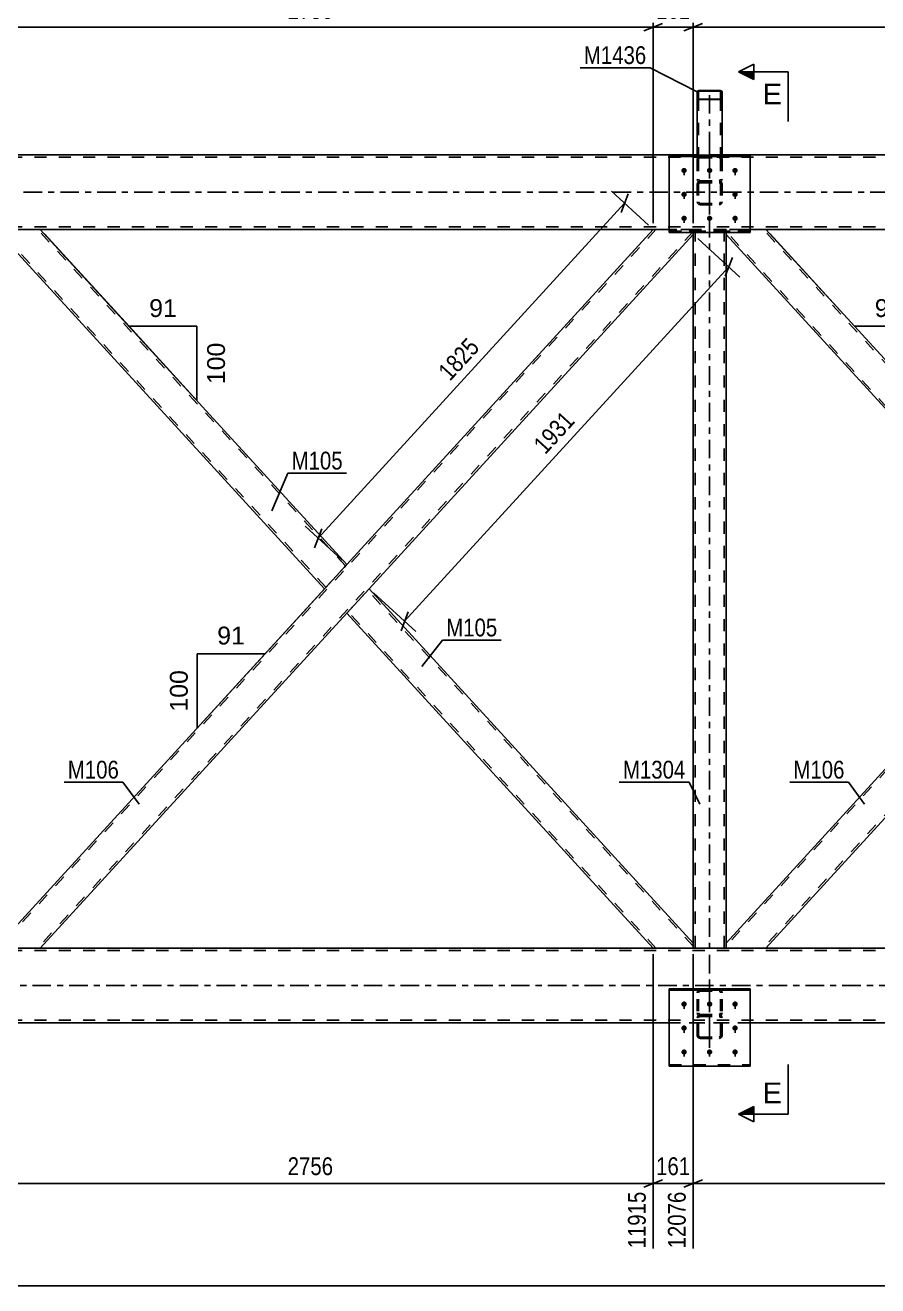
# Model space of a CAD drawing. Header units: millimetres. Extents: x -81 to 760, y -449 to 145.
# Drawn here: x 335.6 to 472.7, y -175.9 to 26.8 of the extents above; entities that cross this region are included whole.
import ezdxf

# ---------------------------------------------------------------- set-up
doc = ezdxf.new("R2010")
doc.units = ezdxf.units.MM
doc.linetypes.add('DXK_LINE_DOT2', pattern=[3.9198, 1.9599, -1.9599])
doc.linetypes.add('DXK_LINE_DOT3', pattern=[5.9187, 2.979, -0.9799, 0.9799, -0.9799])
doc.styles.add('Arial', font='ARIAL.TTF', dxfattribs={"height": 0.2})
doc.styles.add('Arial Narrow', font='ARIALN.TTF', dxfattribs={"height": 0.2})

# ---------------------------------------------------------------- blocks, each defined once
blk = doc.blocks.new('Part-122571161-3722 - 3322')
at = {"color": 7, "linetype": 'DXK_LINE_DOT2'}
for p, q in [((454.73, -6), (448.31, -6)), ((448.31, -6.48), (448.31, -6)), ((503.78, -60.12), (454.3, -6)), ((500.64, -63.56), (448.31, -6.33)), ((503.73, -60.18), (503.57, -60.36)), ((503.87, -60.03), (503.78, -60.12)), ((500.64, -63.56), (500.66, -63.54))]:
    blk.add_line(p, q, dxfattribs=at)
at = {"color": 2, "linetype": 'Continuous'}
for p, q in [((504, -59.89), (454.73, -6)), ((448.31, -6.8), (448.31, -6.48)), ((500.42, -63.8), (448.31, -6.8)), ((503.57, -60.36), (500.42, -63.8)), ((503.87, -60.03), (503.57, -60.36)), ((504, -59.89), (503.87, -60.03))]:
    blk.add_line(p, q, dxfattribs=at)
blk = doc.blocks.new('Part-122571161-3343 - 3322')
at = {"color": 2, "linetype": 'Continuous'}
for p, q in [((443.7, 16.23), (443.67, 16.16)), ((443.81, 16.28), (443.7, 16.23)), ((443.96, 16.32), (443.81, 16.28)), ((443.93, 16.19), (443.98, 16.22)), ((444.15, 16.33), (443.96, 16.32)), ((443.98, 16.22), (444.05, 16.24)), ((444.05, 16.24), (444.15, 16.25)), ((444.15, 16.33), (447.19, 16.33)), ((444.15, 16.25), (447.19, 16.25)), ((447.37, 16.32), (447.19, 16.33)), ((447.19, 16.25), (447.28, 16.24)), ((447.28, 16.24), (447.36, 16.22)), ((447.36, 16.22), (447.41, 16.19)), ((447.53, 16.28), (447.37, 16.32)), ((447.63, 16.23), (447.53, 16.28)), ((447.67, 16.16), (447.63, 16.23)), ((443.67, 16.16), (443.67, 5.95)), ((443.67, 15.05), (443.7, 14.99)), ((443.7, 14.99), (443.81, 14.93)), ((443.81, 14.93), (443.96, 14.89)), ((443.91, 16.16), (443.93, 16.19)), ((443.91, 16.16), (443.91, 15.05)), ((443.93, 15.02), (443.91, 15.05)), ((443.98, 14.99), (443.93, 15.02)), ((443.96, 14.89), (444.15, 14.88)), ((444.05, 14.97), (443.98, 14.99)), ((444.15, 14.97), (444.05, 14.97)), ((444.15, 14.97), (447.19, 14.97)), ((444.15, 14.88), (447.19, 14.88)), ((447.28, 14.97), (447.19, 14.97)), ((447.19, 14.88), (447.37, 14.89)), ((447.36, 14.99), (447.28, 14.97)), ((447.41, 15.02), (447.36, 14.99)), ((447.37, 14.89), (447.53, 14.93)), ((447.41, 16.19), (447.43, 16.16)), ((447.43, 15.05), (447.41, 15.02)), ((447.43, 16.16), (447.43, 15.05)), ((447.53, 14.93), (447.63, 14.99)), ((447.63, 14.99), (447.67, 15.05)), ((447.67, 16.16), (447.67, 5.95))]:
    blk.add_line(p, q, dxfattribs=at)
at = {"color": 7, "linetype": 'DXK_LINE_DOT2'}
for p, q in [((443.91, 15.05), (443.91, 5.69)), ((447.43, 15.05), (447.43, 5.69)), ((447.67, 6), (443.67, 6)), ((443.67, 5.95), (443.67, 5.69)), ((443.67, 5.83), (443.91, 5.83)), ((443.7, 5.62), (443.67, 5.69)), ((443.81, 5.57), (443.7, 5.62)), ((443.96, 5.53), (443.81, 5.57)), ((443.91, 5.69), (443.93, 5.66)), ((443.93, 5.66), (443.98, 5.63)), ((444.15, 5.51), (443.96, 5.53)), ((443.98, 5.63), (444.05, 5.61)), ((444.05, 5.61), (444.15, 5.6)), ((444.15, 5.6), (447.19, 5.6)), ((444.15, 5.51), (447.19, 5.51)), ((447.19, 5.6), (447.28, 5.61)), ((447.37, 5.53), (447.19, 5.51)), ((447.28, 5.61), (447.36, 5.63)), ((447.36, 5.63), (447.41, 5.66)), ((447.53, 5.57), (447.37, 5.53)), ((447.41, 5.66), (447.43, 5.69)), ((447.43, 5.83), (447.67, 5.83)), ((447.63, 5.62), (447.53, 5.57)), ((447.67, 5.69), (447.63, 5.62)), ((447.67, 5.95), (447.67, 5.69))]:
    blk.add_line(p, q, dxfattribs=at)
at = {"color": 7, "linetype": 'DXK_LINE_DOT3'}
blk.add_line((445.67, 15.61), (445.67, 5.51), dxfattribs=at)
blk = doc.blocks.new('Bolt-122571161-3492 - 3322')
at = {"color": 1, "linetype": 'DXK_LINE_DOT2'}
for p, q in [((441.57, 3.87), (441.57, 2.74)), ((445.67, 3.87), (445.67, 2.74)), ((449.77, 3.87), (449.77, 2.74)), ((441.57, 0.02), (441.57, -1.11)), ((449.77, 0.02), (449.77, -1.11)), ((441.57, -3.83), (441.57, -4.97)), ((445.67, -3.83), (445.67, -4.97)), ((449.77, -3.83), (449.77, -4.97))]:
    blk.add_line(p, q, dxfattribs=at)
blk = doc.blocks.new('Bolt-122571161-3485 - 3322')
at = {"linetype": 'Continuous'}
for points in [[(441.57, -130.2), (441.66, -130.2), (441.75, -130.23), (441.83, -130.27), (441.89, -130.33), (441.95, -130.4), (441.99, -130.48), (442, -130.57), (442, -130.65), (441.99, -130.74), (441.95, -130.82), (441.89, -130.89), (441.83, -130.94), (441.75, -130.99), (441.66, -131.01), (441.57, -131.02), (441.48, -131.01), (441.39, -130.99), (441.31, -130.94), (441.24, -130.89), (441.19, -130.82), (441.15, -130.74), (441.13, -130.65), (441.13, -130.57), (441.15, -130.48), (441.19, -130.4), (441.24, -130.33), (441.31, -130.27), (441.39, -130.23), (441.48, -130.2)], [(445.67, -130.2), (445.76, -130.2), (445.85, -130.23), (445.93, -130.27), (445.99, -130.33), (446.05, -130.4), (446.09, -130.48), (446.1, -130.57), (446.1, -130.65), (446.09, -130.74), (446.05, -130.82), (445.99, -130.89), (445.93, -130.94), (445.85, -130.99), (445.76, -131.01), (445.67, -131.02), (445.58, -131.01), (445.49, -130.99), (445.41, -130.94), (445.34, -130.89), (445.29, -130.82), (445.25, -130.74), (445.23, -130.65), (445.23, -130.57), (445.25, -130.48), (445.29, -130.4), (445.34, -130.33), (445.41, -130.27), (445.49, -130.23), (445.58, -130.2)], [(449.77, -130.2), (449.86, -130.2), (449.95, -130.23), (450.03, -130.27), (450.09, -130.33), (450.15, -130.4), (450.19, -130.48), (450.2, -130.57), (450.2, -130.65), (450.19, -130.74), (450.15, -130.82), (450.09, -130.89), (450.03, -130.94), (449.95, -130.99), (449.86, -131.01), (449.77, -131.02), (449.68, -131.01), (449.59, -130.99), (449.51, -130.94), (449.44, -130.89), (449.39, -130.82), (449.35, -130.74), (449.33, -130.65), (449.33, -130.57), (449.35, -130.48), (449.39, -130.4), (449.44, -130.33), (449.51, -130.27), (449.59, -130.23), (449.68, -130.2)], [(441.57, -134.05), (441.66, -134.06), (441.75, -134.08), (441.83, -134.13), (441.89, -134.19), (441.95, -134.26), (441.99, -134.33), (442, -134.42), (442, -134.51), (441.99, -134.59), (441.95, -134.67), (441.89, -134.74), (441.83, -134.8), (441.75, -134.84), (441.66, -134.87), (441.57, -134.88), (441.48, -134.87), (441.39, -134.84), (441.31, -134.8), (441.24, -134.74), (441.19, -134.67), (441.15, -134.59), (441.13, -134.51), (441.13, -134.42), (441.15, -134.33), (441.19, -134.26), (441.24, -134.19), (441.31, -134.13), (441.39, -134.08), (441.48, -134.06)], [(449.77, -134.05), (449.86, -134.06), (449.95, -134.08), (450.03, -134.13), (450.09, -134.19), (450.15, -134.26), (450.19, -134.33), (450.2, -134.42), (450.2, -134.51), (450.19, -134.59), (450.15, -134.67), (450.09, -134.74), (450.03, -134.8), (449.95, -134.84), (449.86, -134.87), (449.77, -134.88), (449.68, -134.87), (449.59, -134.84), (449.51, -134.8), (449.44, -134.74), (449.39, -134.67), (449.35, -134.59), (449.33, -134.51), (449.33, -134.42), (449.35, -134.33), (449.39, -134.26), (449.44, -134.19), (449.51, -134.13), (449.59, -134.08), (449.68, -134.06)], [(441.57, -137.9), (441.66, -137.91), (441.75, -137.94), (441.83, -137.98), (441.89, -138.04), (441.95, -138.11), (441.99, -138.19), (442, -138.27), (442, -138.36), (441.99, -138.44), (441.95, -138.52), (441.89, -138.59), (441.83, -138.65), (441.75, -138.69), (441.66, -138.72), (441.57, -138.73), (441.48, -138.72), (441.39, -138.69), (441.31, -138.65), (441.24, -138.59), (441.19, -138.52), (441.15, -138.44), (441.13, -138.36), (441.13, -138.27), (441.15, -138.19), (441.19, -138.11), (441.24, -138.04), (441.31, -137.98), (441.39, -137.94), (441.48, -137.91)], [(445.67, -137.9), (445.76, -137.91), (445.85, -137.94), (445.93, -137.98), (445.99, -138.04), (446.05, -138.11), (446.09, -138.19), (446.1, -138.27), (446.1, -138.36), (446.09, -138.44), (446.05, -138.52), (445.99, -138.59), (445.93, -138.65), (445.85, -138.69), (445.76, -138.72), (445.67, -138.73), (445.58, -138.72), (445.49, -138.69), (445.41, -138.65), (445.34, -138.59), (445.29, -138.52), (445.25, -138.44), (445.23, -138.36), (445.23, -138.27), (445.25, -138.19), (445.29, -138.11), (445.34, -138.04), (445.41, -137.98), (445.49, -137.94), (445.58, -137.91)], [(449.77, -137.9), (449.86, -137.91), (449.95, -137.94), (450.03, -137.98), (450.09, -138.04), (450.15, -138.11), (450.19, -138.19), (450.2, -138.27), (450.2, -138.36), (450.19, -138.44), (450.15, -138.52), (450.09, -138.59), (450.03, -138.65), (449.95, -138.69), (449.86, -138.72), (449.77, -138.73), (449.68, -138.72), (449.59, -138.69), (449.51, -138.65), (449.44, -138.59), (449.39, -138.52), (449.35, -138.44), (449.33, -138.36), (449.33, -138.27), (449.35, -138.19), (449.39, -138.11), (449.44, -138.04), (449.51, -137.98), (449.59, -137.94), (449.68, -137.91)]]:
    blk.add_hatch(color=1, dxfattribs=at).paths.add_polyline_path(points)
at = {"color": 1, "linetype": 'Continuous'}
for p, q in [((441.57, -130.21), (441.57, -131.35)), ((445.67, -130.21), (445.67, -131.35)), ((449.77, -130.21), (449.77, -131.35)), ((441.57, -134.07), (441.57, -135.2)), ((449.77, -134.07), (449.77, -135.2)), ((441.57, -137.92), (441.57, -139.05)), ((445.67, -137.92), (445.67, -139.05)), ((449.77, -137.92), (449.77, -139.05))]:
    blk.add_line(p, q, dxfattribs=at)
blk = doc.blocks.new('Bolt-122571161-3494 - 3322')
at = {"linetype": 'Continuous'}
for points in [[(441.57, 3.89), (441.66, 3.88), (441.75, 3.85), (441.83, 3.81), (441.89, 3.75), (441.95, 3.68), (441.99, 3.6), (442, 3.52), (442, 3.43), (441.99, 3.35), (441.95, 3.27), (441.89, 3.2), (441.83, 3.14), (441.75, 3.1), (441.66, 3.07), (441.57, 3.06), (441.48, 3.07), (441.39, 3.1), (441.31, 3.14), (441.24, 3.2), (441.19, 3.27), (441.15, 3.35), (441.13, 3.43), (441.13, 3.52), (441.15, 3.6), (441.19, 3.68), (441.24, 3.75), (441.31, 3.81), (441.39, 3.85), (441.48, 3.88)], [(445.67, 3.89), (445.76, 3.88), (445.85, 3.85), (445.93, 3.81), (445.99, 3.75), (446.05, 3.68), (446.09, 3.6), (446.1, 3.52), (446.1, 3.43), (446.09, 3.35), (446.05, 3.27), (445.99, 3.2), (445.93, 3.14), (445.85, 3.1), (445.76, 3.07), (445.67, 3.06), (445.58, 3.07), (445.49, 3.1), (445.41, 3.14), (445.34, 3.2), (445.29, 3.27), (445.25, 3.35), (445.23, 3.43), (445.23, 3.52), (445.25, 3.6), (445.29, 3.68), (445.34, 3.75), (445.41, 3.81), (445.49, 3.85), (445.58, 3.88)], [(449.77, 3.89), (449.86, 3.88), (449.95, 3.85), (450.03, 3.81), (450.09, 3.75), (450.15, 3.68), (450.19, 3.6), (450.2, 3.52), (450.2, 3.43), (450.19, 3.35), (450.15, 3.27), (450.09, 3.2), (450.03, 3.14), (449.95, 3.1), (449.86, 3.07), (449.77, 3.06), (449.68, 3.07), (449.59, 3.1), (449.51, 3.14), (449.44, 3.2), (449.39, 3.27), (449.35, 3.35), (449.33, 3.43), (449.33, 3.52), (449.35, 3.6), (449.39, 3.68), (449.44, 3.75), (449.51, 3.81), (449.59, 3.85), (449.68, 3.88)], [(441.57, 0.04), (441.66, 0.03), (441.75, 0), (441.83, -0.04), (441.89, -0.1), (441.95, -0.17), (441.99, -0.25), (442, -0.33), (442, -0.42), (441.99, -0.5), (441.95, -0.58), (441.89, -0.65), (441.83, -0.71), (441.75, -0.75), (441.66, -0.78), (441.57, -0.79), (441.48, -0.78), (441.39, -0.75), (441.31, -0.71), (441.24, -0.65), (441.19, -0.58), (441.15, -0.5), (441.13, -0.42), (441.13, -0.33), (441.15, -0.25), (441.19, -0.17), (441.24, -0.1), (441.31, -0.04), (441.39, 0), (441.48, 0.03)], [(449.77, 0.04), (449.86, 0.03), (449.95, 0), (450.03, -0.04), (450.09, -0.1), (450.15, -0.17), (450.19, -0.25), (450.2, -0.33), (450.2, -0.42), (450.19, -0.5), (450.15, -0.58), (450.09, -0.65), (450.03, -0.71), (449.95, -0.75), (449.86, -0.78), (449.77, -0.79), (449.68, -0.78), (449.59, -0.75), (449.51, -0.71), (449.44, -0.65), (449.39, -0.58), (449.35, -0.5), (449.33, -0.42), (449.33, -0.33), (449.35, -0.25), (449.39, -0.17), (449.44, -0.1), (449.51, -0.04), (449.59, 0), (449.68, 0.03)], [(441.57, -3.81), (441.66, -3.82), (441.75, -3.85), (441.83, -3.89), (441.89, -3.95), (441.95, -4.02), (441.99, -4.1), (442, -4.19), (442, -4.27), (441.99, -4.36), (441.95, -4.44), (441.89, -4.5), (441.83, -4.56), (441.75, -4.61), (441.66, -4.63), (441.57, -4.64), (441.48, -4.63), (441.39, -4.61), (441.31, -4.56), (441.24, -4.5), (441.19, -4.44), (441.15, -4.36), (441.13, -4.27), (441.13, -4.19), (441.15, -4.1), (441.19, -4.02), (441.24, -3.95), (441.31, -3.89), (441.39, -3.85), (441.48, -3.82)], [(445.67, -3.81), (445.76, -3.82), (445.85, -3.85), (445.93, -3.89), (445.99, -3.95), (446.05, -4.02), (446.09, -4.1), (446.1, -4.19), (446.1, -4.27), (446.09, -4.36), (446.05, -4.44), (445.99, -4.5), (445.93, -4.56), (445.85, -4.61), (445.76, -4.63), (445.67, -4.64), (445.58, -4.63), (445.49, -4.61), (445.41, -4.56), (445.34, -4.5), (445.29, -4.44), (445.25, -4.36), (445.23, -4.27), (445.23, -4.19), (445.25, -4.1), (445.29, -4.02), (445.34, -3.95), (445.41, -3.89), (445.49, -3.85), (445.58, -3.82)], [(449.77, -3.81), (449.86, -3.82), (449.95, -3.85), (450.03, -3.89), (450.09, -3.95), (450.15, -4.02), (450.19, -4.1), (450.2, -4.19), (450.2, -4.27), (450.19, -4.36), (450.15, -4.44), (450.09, -4.5), (450.03, -4.56), (449.95, -4.61), (449.86, -4.63), (449.77, -4.64), (449.68, -4.63), (449.59, -4.61), (449.51, -4.56), (449.44, -4.5), (449.39, -4.44), (449.35, -4.36), (449.33, -4.27), (449.33, -4.19), (449.35, -4.1), (449.39, -4.02), (449.44, -3.95), (449.51, -3.89), (449.59, -3.85), (449.68, -3.82)]]:
    blk.add_hatch(color=1, dxfattribs=at).paths.add_polyline_path(points)
at = {"color": 1, "linetype": 'Continuous'}
for p, q in [((441.57, 3.87), (441.57, 2.74)), ((445.67, 3.87), (445.67, 2.74)), ((449.77, 3.87), (449.77, 2.74)), ((441.57, 0.02), (441.57, -1.11)), ((449.77, 0.02), (449.77, -1.11)), ((441.57, -3.83), (441.57, -4.97)), ((445.67, -3.83), (445.67, -4.97)), ((449.77, -3.83), (449.77, -4.97))]:
    blk.add_line(p, q, dxfattribs=at)
blk = doc.blocks.new('Part-122571161-3607 - 3322')
at = {"color": 7, "linetype": 'DXK_LINE_DOT3'}
blk.add_line((445.67, -3.58), (445.67, 7.12), dxfattribs=at)
at = {"color": 7, "linetype": 'DXK_LINE_DOT2'}
for p, q in [((443.7, 5.51), (443.67, 5.32)), ((443.67, 5.32), (443.67, -1.59)), ((443.91, 5.32), (443.93, 5.41)), ((443.91, 5.32), (443.91, -1.59)), ((443.93, 5.41), (443.98, 5.5)), ((444.15, 5.83), (443.96, 5.79)), ((443.98, 5.5), (444.05, 5.55)), ((444.05, 5.55), (444.15, 5.57)), ((444.15, 5.83), (447.19, 5.83)), ((444.15, 5.57), (447.19, 5.57)), ((447.37, 5.79), (447.19, 5.83)), ((447.19, 5.57), (447.28, 5.55)), ((447.28, 5.55), (447.36, 5.5)), ((447.36, 5.5), (447.41, 5.41)), ((447.41, 5.41), (447.43, 5.32)), ((447.43, 5.32), (447.43, -1.59)), ((447.67, 5.32), (447.63, 5.51)), ((447.67, 5.32), (447.67, -1.59)), ((443.67, 2.08), (443.7, 1.89)), ((443.93, 1.98), (443.91, 2.08)), ((447.43, 2.08), (447.41, 1.98)), ((447.63, 1.89), (447.67, 2.08)), ((443.67, 1.27), (443.7, 1.44)), ((443.7, 1.44), (443.81, 1.59)), ((443.81, 1.59), (443.96, 1.69)), ((443.93, 1.36), (443.91, 1.27)), ((443.98, 1.9), (443.93, 1.98)), ((443.98, 1.43), (443.93, 1.36)), ((443.96, 1.69), (444.15, 1.72)), ((443.96, 1.61), (444.15, 1.57)), ((444.05, 1.84), (443.98, 1.9)), ((444.05, 1.48), (443.98, 1.43)), ((444.15, 1.83), (444.05, 1.84)), ((444.15, 1.5), (444.05, 1.48)), ((444.15, 1.83), (447.19, 1.83)), ((444.15, 1.72), (447.19, 1.72)), ((444.15, 1.57), (447.19, 1.57)), ((444.15, 1.5), (447.19, 1.5)), ((447.28, 1.84), (447.19, 1.83)), ((447.19, 1.72), (447.37, 1.69)), ((447.19, 1.57), (447.37, 1.61)), ((447.28, 1.48), (447.19, 1.5)), ((447.36, 1.9), (447.28, 1.84)), ((447.36, 1.43), (447.28, 1.48)), ((447.41, 1.98), (447.36, 1.9)), ((447.41, 1.36), (447.36, 1.43)), ((447.37, 1.69), (447.53, 1.59)), ((447.43, 1.27), (447.41, 1.36)), ((447.53, 1.59), (447.63, 1.44)), ((447.63, 1.44), (447.67, 1.27)), ((443.7, -1.76), (443.67, -1.59)), ((443.81, -1.9), (443.7, -1.76)), ((443.96, -2), (443.81, -1.9)), ((443.91, -1.59), (443.93, -1.67)), ((443.93, -1.67), (443.98, -1.74)), ((444.15, -2.04), (443.96, -2)), ((443.98, -1.74), (444.05, -1.79)), ((444.05, -1.79), (444.15, -1.81)), ((444.15, -1.81), (447.19, -1.81)), ((447.19, -1.81), (447.28, -1.79)), ((447.37, -2), (447.19, -2.04)), ((447.28, -1.79), (447.36, -1.74)), ((447.36, -1.74), (447.41, -1.67)), ((447.53, -1.9), (447.37, -2)), ((447.41, -1.67), (447.43, -1.59)), ((447.63, -1.76), (447.53, -1.9)), ((447.67, -1.59), (447.63, -1.76)), ((444.15, -2.04), (447.19, -2.04))]:
    blk.add_line(p, q, dxfattribs=at)
for centre, start, end in [((444.17, 5.34), 114.32, 159.2417), ((447.17, 5.34), 20.7583, 65.68), ((444.17, 2.06), 200.7583, 245.68), ((447.17, 2.06), 294.32, 339.2417)]:
    blk.add_arc(centre, 0.496, start, end, dxfattribs=at)
blk = doc.blocks.new('Bolt-122571161-3493 - 3322')
at = {"color": 1, "linetype": 'DXK_LINE_DOT2'}
for p, q in [((441.57, -130.21), (441.57, -131.35)), ((445.67, -130.21), (445.67, -131.35)), ((449.77, -130.21), (449.77, -131.35)), ((441.57, -134.07), (441.57, -135.2)), ((449.77, -134.07), (449.77, -135.2)), ((441.57, -137.92), (441.57, -139.05)), ((445.67, -137.92), (445.67, -139.05)), ((449.77, -137.92), (449.77, -139.05))]:
    blk.add_line(p, q, dxfattribs=at)
blk = doc.blocks.new('Part-122571161-3521 - 3322')
at = {"color": 2, "linetype": 'Continuous'}
for p, q in [((443.67, 6), (0, 6)), ((578.17, 6), (447.67, 6)), ((439.17, -6), (218.83, -6)), ((578.17, -6), (452.17, -6))]:
    blk.add_line(p, q, dxfattribs=at)
at = {"color": 7, "linetype": 'DXK_LINE_DOT2'}
for p, q in [((578.17, 5.6), (0, 5.6)), ((447.67, 6), (443.67, 6)), ((578.17, -5.6), (0, -5.6)), ((452.17, -6), (439.17, -6))]:
    blk.add_line(p, q, dxfattribs=at)
at = {"color": 7, "linetype": 'DXK_LINE_DOT3'}
blk.add_line((-2, 0), (578.17, 0), dxfattribs=at)
blk = doc.blocks.new('Part-122571161-3526 - 3322')
at = {"color": 2, "linetype": 'Continuous'}
for p, q in [((578.17, -121.6), (-40, -121.6)), ((439.17, -133.6), (224.79, -133.6)), ((578.17, -133.6), (452.17, -133.6))]:
    blk.add_line(p, q, dxfattribs=at)
at = {"color": 7, "linetype": 'DXK_LINE_DOT2'}
for p, q in [((578.17, -122), (-40, -122)), ((578.17, -133.2), (-40, -133.2)), ((578.17, -133.6), (-27.5, -133.6)), ((452.17, -133.6), (439.17, -133.6))]:
    blk.add_line(p, q, dxfattribs=at)
at = {"color": 7, "linetype": 'DXK_LINE_DOT3'}
blk.add_line((-42, -127.6), (578.17, -127.6), dxfattribs=at)
blk = doc.blocks.new('Part-122571161-3529 - 3322')
at = {"color": 2, "linetype": 'Continuous'}
for p, q in [((452.17, -128.14), (439.17, -128.14)), ((439.17, -128.14), (439.17, -140.57)), ((439.17, -128.35), (452.17, -128.35)), ((452.17, -140.57), (452.17, -128.14)), ((439.17, -140.57), (452.17, -140.57))]:
    blk.add_line(p, q, dxfattribs=at)
at = {"color": 7, "linetype": 'DXK_LINE_DOT2'}
blk.add_line((439.17, -140.35), (452.17, -140.35), dxfattribs=at)
blk = doc.blocks.new('Part-122571161-3595 - 3322')
at = {"color": 7, "linetype": 'DXK_LINE_DOT2'}
for p, q in [((439.17, -6.48), (439.17, 5.95)), ((452.17, 5.95), (439.17, 5.95)), ((439.17, 5.73), (452.17, 5.73)), ((452.17, -6.48), (452.17, 5.95)), ((452.17, -6.26), (439.17, -6.26)), ((452.17, -6.48), (439.17, -6.48))]:
    blk.add_line(p, q, dxfattribs=at)
blk = doc.blocks.new('Part-122571161-3598 - 3322')
at = {"color": 7, "linetype": 'DXK_LINE_DOT2'}
for p, q in [((439.17, -140.57), (439.17, -128.14)), ((452.17, -128.14), (439.17, -128.14)), ((439.17, -128.35), (452.17, -128.35)), ((452.17, -140.57), (452.17, -128.14)), ((439.17, -140.35), (452.17, -140.35)), ((452.17, -140.57), (439.17, -140.57))]:
    blk.add_line(p, q, dxfattribs=at)
blk = doc.blocks.new('Part-122571161-3601 - 3322')
at = {"color": 2, "linetype": 'Continuous'}
for p, q in [((452.17, 5.95), (439.17, 5.95)), ((439.17, 5.95), (439.17, -6.48)), ((439.17, 5.73), (452.17, 5.73)), ((452.17, -6.48), (452.17, 5.95)), ((439.17, -6.48), (452.17, -6.48))]:
    blk.add_line(p, q, dxfattribs=at)
at = {"color": 7, "linetype": 'DXK_LINE_DOT2'}
blk.add_line((439.17, -6.26), (452.17, -6.26), dxfattribs=at)
blk = doc.blocks.new('Part-122571161-3604 - 3322')
at = {"color": 7, "linetype": 'DXK_LINE_DOT3'}
blk.add_line((445.67, -137.66), (445.67, -126.97), dxfattribs=at)
at = {"color": 7, "linetype": 'DXK_LINE_DOT2'}
for p, q in [((443.7, -128.58), (443.67, -128.77)), ((443.67, -135.67), (443.67, -128.77)), ((443.91, -128.77), (443.93, -128.67)), ((443.91, -135.67), (443.91, -128.77)), ((443.93, -128.67), (443.98, -128.59)), ((444.15, -128.26), (443.96, -128.3)), ((443.98, -128.59), (444.05, -128.53)), ((444.05, -128.53), (444.15, -128.52)), ((444.15, -128.26), (447.19, -128.26)), ((444.15, -128.52), (447.19, -128.52)), ((447.37, -128.3), (447.19, -128.26)), ((447.19, -128.52), (447.28, -128.53)), ((447.28, -128.53), (447.36, -128.59)), ((447.36, -128.59), (447.41, -128.67)), ((447.41, -128.67), (447.43, -128.77)), ((447.43, -135.67), (447.43, -128.77)), ((447.67, -128.77), (447.63, -128.58)), ((447.67, -135.67), (447.67, -128.77)), ((443.67, -132.01), (443.7, -132.2)), ((443.67, -132.81), (443.7, -132.64)), ((443.7, -132.64), (443.81, -132.5)), ((443.81, -132.5), (443.96, -132.4)), ((443.93, -132.1), (443.91, -132.01)), ((443.93, -132.73), (443.91, -132.81)), ((443.98, -132.19), (443.93, -132.1)), ((443.98, -132.66), (443.93, -132.73)), ((443.96, -132.4), (444.15, -132.36)), ((443.96, -132.48), (444.15, -132.52)), ((444.05, -132.24), (443.98, -132.19)), ((444.05, -132.61), (443.98, -132.66)), ((444.15, -132.26), (444.05, -132.24)), ((444.15, -132.59), (444.05, -132.61)), ((444.15, -132.26), (447.19, -132.26)), ((444.15, -132.36), (447.19, -132.36)), ((444.15, -132.52), (447.19, -132.52)), ((444.15, -132.59), (447.19, -132.59)), ((447.28, -132.24), (447.19, -132.26)), ((447.19, -132.36), (447.37, -132.4)), ((447.19, -132.52), (447.37, -132.48)), ((447.28, -132.61), (447.19, -132.59)), ((447.36, -132.19), (447.28, -132.24)), ((447.36, -132.66), (447.28, -132.61)), ((447.41, -132.1), (447.36, -132.19)), ((447.41, -132.73), (447.36, -132.66)), ((447.37, -132.4), (447.53, -132.5)), ((447.43, -132.01), (447.41, -132.1)), ((447.43, -132.81), (447.41, -132.73)), ((447.53, -132.5), (447.63, -132.64)), ((447.63, -132.2), (447.67, -132.01)), ((447.63, -132.64), (447.67, -132.81)), ((443.7, -135.84), (443.67, -135.67)), ((443.91, -135.67), (443.93, -135.76)), ((443.93, -135.76), (443.98, -135.83)), ((443.98, -135.83), (444.05, -135.88)), ((447.28, -135.88), (447.36, -135.83)), ((447.36, -135.83), (447.41, -135.76)), ((447.41, -135.76), (447.43, -135.67)), ((447.67, -135.67), (447.63, -135.84)), ((443.81, -135.99), (443.7, -135.84)), ((443.96, -136.09), (443.81, -135.99)), ((444.15, -136.12), (443.96, -136.09)), ((444.05, -135.88), (444.15, -135.9)), ((444.15, -135.9), (447.19, -135.9)), ((444.15, -136.12), (447.19, -136.12)), ((447.19, -135.9), (447.28, -135.88)), ((447.37, -136.09), (447.19, -136.12)), ((447.53, -135.99), (447.37, -136.09)), ((447.63, -135.84), (447.53, -135.99))]:
    blk.add_line(p, q, dxfattribs=at)
for centre, start, end in [((444.17, -128.75), 114.32, 159.2417), ((447.17, -128.75), 20.7583, 65.68), ((444.17, -132.03), 200.7583, 245.68), ((447.17, -132.03), 294.32, 339.2417)]:
    blk.add_arc(centre, 0.496, start, end, dxfattribs=at)
blk = doc.blocks.new('Part-122571161-3647 - 3322')
at = {"color": 2, "linetype": 'Continuous'}
for p, q in [((390.91, -63.8), (387.33, -67.71)), ((443.03, -120.8), (390.91, -63.8)), ((436.6, -121.6), (387.33, -67.71)), ((443.03, -121.6), (443.03, -120.8))]:
    blk.add_line(p, q, dxfattribs=at)
at = {"color": 7, "linetype": 'DXK_LINE_DOT2'}
for p, q in [((443.03, -121.27), (390.69, -64.04)), ((387.55, -67.48), (387.57, -67.46)), ((437.04, -121.6), (387.55, -67.48)), ((443.03, -121.6), (436.6, -121.6)), ((443.03, -121.6), (443.03, -121.57))]:
    blk.add_line(p, q, dxfattribs=at)
blk = doc.blocks.new('Part-122571161-3665 - 3322')
at = {"color": 7, "linetype": 'DXK_LINE_DOT3'}
blk.add_line((445.67, -126.97), (445.67, -137.66), dxfattribs=at)
at = {"color": 7, "linetype": 'DXK_LINE_DOT2'}
for p, q in [((443.67, -128.77), (443.7, -128.57)), ((443.67, -135.67), (443.67, -128.77)), ((443.93, -128.67), (443.91, -128.77)), ((443.91, -135.67), (443.91, -128.77)), ((443.98, -128.59), (443.93, -128.67)), ((443.96, -128.3), (444.15, -128.26)), ((444.05, -128.53), (443.98, -128.59)), ((444.15, -128.51), (444.05, -128.53)), ((444.15, -128.26), (447.19, -128.26)), ((444.15, -128.51), (447.19, -128.51)), ((447.19, -128.26), (447.37, -128.3)), ((447.28, -128.53), (447.19, -128.51)), ((447.36, -128.59), (447.28, -128.53)), ((447.41, -128.67), (447.36, -128.59)), ((447.43, -128.77), (447.41, -128.67)), ((447.43, -135.67), (447.43, -128.77)), ((447.63, -128.57), (447.67, -128.77)), ((447.67, -135.67), (447.67, -128.77)), ((443.7, -132.2), (443.67, -132.01)), ((443.7, -132.64), (443.67, -132.81)), ((443.81, -132.5), (443.7, -132.64)), ((443.96, -132.4), (443.81, -132.5)), ((443.91, -132.01), (443.93, -132.1)), ((443.91, -132.81), (443.93, -132.73)), ((443.93, -132.1), (443.98, -132.19)), ((443.93, -132.73), (443.98, -132.66)), ((444.15, -132.36), (443.96, -132.4)), ((444.15, -132.52), (443.96, -132.48)), ((443.98, -132.19), (444.05, -132.24)), ((443.98, -132.66), (444.05, -132.61)), ((444.05, -132.24), (444.15, -132.26)), ((444.05, -132.61), (444.15, -132.59)), ((444.15, -132.26), (447.19, -132.26)), ((444.15, -132.36), (447.19, -132.36)), ((444.15, -132.52), (447.19, -132.52)), ((444.15, -132.59), (447.19, -132.59)), ((447.19, -132.26), (447.28, -132.24)), ((447.37, -132.4), (447.19, -132.36)), ((447.37, -132.48), (447.19, -132.52)), ((447.19, -132.59), (447.28, -132.61)), ((447.28, -132.24), (447.36, -132.19)), ((447.28, -132.61), (447.36, -132.66)), ((447.36, -132.19), (447.41, -132.1)), ((447.36, -132.66), (447.41, -132.73)), ((447.53, -132.5), (447.37, -132.4)), ((447.41, -132.1), (447.43, -132.01)), ((447.41, -132.73), (447.43, -132.81)), ((447.63, -132.64), (447.53, -132.5)), ((447.67, -132.01), (447.63, -132.2)), ((447.67, -132.81), (447.63, -132.64)), ((443.67, -135.67), (443.7, -135.84)), ((443.93, -135.76), (443.91, -135.67)), ((443.98, -135.83), (443.93, -135.76)), ((444.05, -135.88), (443.98, -135.83)), ((447.36, -135.83), (447.28, -135.88)), ((447.41, -135.76), (447.36, -135.83)), ((447.43, -135.67), (447.41, -135.76)), ((447.63, -135.84), (447.67, -135.67)), ((443.7, -135.84), (443.81, -135.99)), ((443.81, -135.99), (443.96, -136.09)), ((443.96, -136.09), (444.15, -136.12)), ((444.15, -135.9), (444.05, -135.88)), ((444.15, -135.9), (447.19, -135.9)), ((444.15, -136.12), (447.19, -136.12)), ((447.28, -135.88), (447.19, -135.9)), ((447.19, -136.12), (447.37, -136.09)), ((447.37, -136.09), (447.53, -135.99)), ((447.53, -135.99), (447.63, -135.84))]:
    blk.add_line(p, q, dxfattribs=at)
for centre, start, end in [((444.17, -128.75), 114.32, 159.2417), ((447.17, -128.75), 20.7583, 65.68), ((444.17, -132.03), 200.7583, 245.68), ((447.17, -132.03), 294.32, 339.2417)]:
    blk.add_arc(centre, 0.496, start, end, dxfattribs=at)
blk = doc.blocks.new('Part-122571161-3668 - 3322')
at = {"color": 7, "linetype": 'DXK_LINE_DOT3'}
blk.add_line((445.67, 7.12), (445.67, -3.58), dxfattribs=at)
at = {"color": 7, "linetype": 'DXK_LINE_DOT2'}
for p, q in [((443.67, 5.32), (443.7, 5.51)), ((443.67, 5.32), (443.67, -1.59)), ((443.93, 5.41), (443.91, 5.32)), ((443.91, 5.32), (443.91, -1.59)), ((443.98, 5.5), (443.93, 5.41)), ((443.96, 5.79), (444.15, 5.83)), ((444.05, 5.55), (443.98, 5.5)), ((444.15, 5.57), (444.05, 5.55)), ((444.15, 5.83), (447.19, 5.83)), ((444.15, 5.57), (447.19, 5.57)), ((447.19, 5.83), (447.37, 5.79)), ((447.28, 5.55), (447.19, 5.57)), ((447.36, 5.5), (447.28, 5.55)), ((447.41, 5.41), (447.36, 5.5)), ((447.43, 5.32), (447.41, 5.41)), ((447.43, 5.32), (447.43, -1.59)), ((447.63, 5.51), (447.67, 5.32)), ((447.67, 5.32), (447.67, -1.59)), ((443.7, 1.89), (443.67, 2.08)), ((443.91, 2.08), (443.93, 1.98)), ((447.41, 1.98), (447.43, 2.08)), ((447.67, 2.08), (447.63, 1.89)), ((443.7, 1.44), (443.67, 1.27)), ((443.81, 1.59), (443.7, 1.44)), ((443.96, 1.69), (443.81, 1.59)), ((443.91, 1.27), (443.93, 1.36)), ((443.93, 1.98), (443.98, 1.9)), ((443.93, 1.36), (443.98, 1.43)), ((444.15, 1.72), (443.96, 1.69)), ((444.15, 1.57), (443.96, 1.61)), ((443.98, 1.9), (444.05, 1.85)), ((443.98, 1.43), (444.05, 1.48)), ((444.05, 1.85), (444.15, 1.83)), ((444.05, 1.48), (444.15, 1.5)), ((444.15, 1.83), (447.19, 1.83)), ((444.15, 1.72), (447.19, 1.72)), ((444.15, 1.57), (447.19, 1.57)), ((444.15, 1.5), (447.19, 1.5)), ((447.19, 1.83), (447.28, 1.85)), ((447.37, 1.69), (447.19, 1.72)), ((447.37, 1.61), (447.19, 1.57)), ((447.19, 1.5), (447.28, 1.48)), ((447.28, 1.85), (447.36, 1.9)), ((447.28, 1.48), (447.36, 1.43)), ((447.36, 1.9), (447.41, 1.98)), ((447.36, 1.43), (447.41, 1.36)), ((447.53, 1.59), (447.37, 1.69)), ((447.41, 1.36), (447.43, 1.27)), ((447.63, 1.44), (447.53, 1.59)), ((447.67, 1.27), (447.63, 1.44)), ((443.67, -1.59), (443.7, -1.76)), ((443.7, -1.76), (443.81, -1.9)), ((443.81, -1.9), (443.96, -2)), ((443.93, -1.67), (443.91, -1.59)), ((443.98, -1.74), (443.93, -1.67)), ((443.96, -2), (444.15, -2.04)), ((444.05, -1.79), (443.98, -1.74)), ((444.15, -1.81), (444.05, -1.79)), ((444.15, -1.81), (447.19, -1.81)), ((447.28, -1.79), (447.19, -1.81)), ((447.19, -2.04), (447.37, -2)), ((447.36, -1.74), (447.28, -1.79)), ((447.41, -1.67), (447.36, -1.74)), ((447.37, -2), (447.53, -1.9)), ((447.43, -1.59), (447.41, -1.67)), ((447.53, -1.9), (447.63, -1.76)), ((447.63, -1.76), (447.67, -1.59)), ((444.15, -2.04), (447.19, -2.04))]:
    blk.add_line(p, q, dxfattribs=at)
for centre, start, end in [((444.17, 5.34), 114.32, 159.2417), ((447.17, 5.34), 20.7583, 65.68), ((444.17, 2.06), 200.7583, 245.68), ((447.17, 2.06), 294.32, 339.2417)]:
    blk.add_arc(centre, 0.496, start, end, dxfattribs=at)
blk = doc.blocks.new('Part-122571161-3682 - 3322')
at = {"color": 7, "linetype": 'DXK_LINE_DOT3'}
blk.add_line((445.67, -131.6), (445.67, 4), dxfattribs=at)
at = {"color": 7, "linetype": 'DXK_LINE_DOT2'}
for p, q in [((448.31, -6), (443.03, -6)), ((443.03, -6.8), (443.03, -6)), ((443.35, -121.6), (443.35, -6)), ((447.99, -121.6), (447.99, -6)), ((448.31, -6.8), (448.31, -6)), ((443.03, -121.6), (443.03, -120.8)), ((448.31, -121.6), (443.03, -121.6)), ((448.31, -121.6), (448.31, -120.8))]:
    blk.add_line(p, q, dxfattribs=at)
at = {"color": 2, "linetype": 'Continuous'}
for p, q in [((443.03, -120.8), (443.03, -6.8)), ((448.31, -120.8), (448.31, -6.8))]:
    blk.add_line(p, q, dxfattribs=at)
blk = doc.blocks.new('Part-122571161-3717 - 3322')
at = {"color": 7, "linetype": 'DXK_LINE_DOT2'}
for p, q in [((553.7, -6), (448.31, -121.27)), ((559.69, -6), (553.27, -6)), ((559.69, -6.33), (454.3, -121.6)), ((504, -59.89), (500.42, -63.8)), ((507.58, -63.8), (504, -67.71)), ((454.73, -121.6), (448.31, -121.6))]:
    blk.add_line(p, q, dxfattribs=at)
at = {"color": 2, "linetype": 'Continuous'}
for p, q in [((553.27, -6), (504, -59.89)), ((559.69, -6.8), (559.69, -6)), ((559.69, -6.8), (507.58, -63.8)), ((500.42, -63.8), (448.31, -120.8)), ((504, -67.71), (454.73, -121.6)), ((448.31, -121.6), (448.31, -120.8))]:
    blk.add_line(p, q, dxfattribs=at)
blk = doc.blocks.new('Part-122571161-3727 - 3322')
at = {"color": 2, "linetype": 'Continuous'}
for p, q in [((331.64, -6.8), (331.64, -6)), ((387.33, -59.89), (338.06, -6)), ((383.76, -63.8), (331.64, -6.8)), ((386.9, -60.36), (383.76, -63.8)), ((387.21, -60.03), (386.9, -60.36)), ((387.33, -59.89), (387.21, -60.03))]:
    blk.add_line(p, q, dxfattribs=at)
at = {"color": 7, "linetype": 'DXK_LINE_DOT2'}
for p, q in [((338.06, -6), (331.64, -6)), ((387.12, -60.12), (337.63, -6)), ((383.97, -63.56), (331.64, -6.33)), ((387.07, -60.18), (386.9, -60.36)), ((387.21, -60.03), (387.12, -60.12)), ((383.97, -63.56), (383.99, -63.54))]:
    blk.add_line(p, q, dxfattribs=at)
blk = doc.blocks.new('Part-122571161-3732 - 3322')
at = {"color": 7, "linetype": 'DXK_LINE_DOT2'}
for p, q in [((437.04, -6), (331.64, -121.27)), ((443.03, -6), (436.6, -6)), ((443.03, -6.48), (443.03, -6)), ((443.03, -6.33), (337.63, -121.6)), ((387.33, -59.89), (383.76, -63.8)), ((390.91, -63.8), (387.33, -67.71)), ((338.06, -121.6), (331.64, -121.6))]:
    blk.add_line(p, q, dxfattribs=at)
at = {"color": 2, "linetype": 'Continuous'}
for p, q in [((436.6, -6), (387.33, -59.89)), ((443.03, -6.8), (390.91, -63.8)), ((443.03, -6.52), (443.03, -6.48)), ((443.03, -6.8), (443.03, -6.52)), ((383.76, -63.8), (331.64, -120.8)), ((387.33, -67.71), (338.06, -121.6)), ((331.64, -121.6), (331.64, -120.8))]:
    blk.add_line(p, q, dxfattribs=at)
blk = doc.blocks.new('StraightDimension-122571161-8294 - 3322')
at = {"color": 7, "linetype": 'Continuous'}
for p, q in [((326.36, -5), (326.36, 39.62)), ((436.6, -5), (436.6, 36.95)), ((327.86, 27.11), (324.86, 25.91)), ((326.36, 26.51), (436.6, 26.51)), ((435.1, 25.91), (438.1, 27.11))]:
    blk.add_line(p, q, dxfattribs=at)
at = {"color": 0, "linetype": 'Continuous'}
blk.add_wipeout([(436, 37.55), (431.8, 37.55), (431.8, 27.21), (436, 27.21)], dxfattribs=at)
at = {"color": 0}
blk.add_wipeout([(385.74, 27.26), (385.74, 31.46), (377.23, 31.46), (377.23, 27.26)], dxfattribs=at)
at = {"color": 3, "linetype": 'Continuous', "style": 'Arial Narrow'}
blk.add_text('10915', height=2.863, rotation=90.0002, dxfattribs=at).set_placement((435.4, 27.81))
at = {"color": 3, "style": 'Arial Narrow'}
blk.add_text('2756', height=2.863, dxfattribs=at).set_placement((377.83, 27.86))
blk = doc.blocks.new('StraightDimension-122571161-7948 - 3322')
at = {"color": 7, "linetype": 'Continuous'}
for p, q in [((436.6, -122.6), (436.6, -169.9)), ((443.03, -122.6), (443.03, -169.9)), ((435.1, -160.06), (438.1, -158.86)), ((436.6, -159.46), (443.03, -159.46)), ((444.53, -158.86), (441.53, -160.06))]:
    blk.add_line(p, q, dxfattribs=at)
at = {"color": 0}
blk.add_wipeout([(443.16, -158.71), (443.16, -154.51), (436.47, -154.51), (436.47, -158.71)], dxfattribs=at)
at = {"color": 0, "linetype": 'Continuous'}
blk.add_wipeout([(442.43, -160.16), (438.23, -160.16), (438.23, -170.5), (442.43, -170.5)], dxfattribs=at)
at = {"color": 3, "style": 'Arial Narrow'}
blk.add_text('161', height=2.863, dxfattribs=at).set_placement((437.07, -158.11))
at = {"color": 3, "linetype": 'Continuous', "style": 'Arial Narrow'}
blk.add_text('12076', height=2.863, rotation=90.0002, dxfattribs=at).set_placement((441.83, -169.9))
blk = doc.blocks.new('StraightDimension-122571161-4008 - 3322')
at = {"color": 7, "linetype": 'Continuous'}
for p, q in [((443.77, -7.47), (450.53, -13.66)), ((396.64, -69.04), (448.76, -12.04)), ((448.19, -13.55), (449.33, -10.53)), ((391.65, -64.47), (398.42, -70.66)), ((397.21, -67.53), (396.07, -70.55))]:
    blk.add_line(p, q, dxfattribs=at)
at = {"color": 0}
blk.add_wipeout([(425.02, -36.89), (421.92, -34.06), (416.18, -40.34), (419.28, -43.18)], dxfattribs=at)
at = {"color": 3, "style": 'Arial Narrow'}
blk.add_text('1931', height=2.863, rotation=47.5612, dxfattribs=at).set_placement((419.24, -42.33))
blk = doc.blocks.new('StraightDimension-122571161-4023 - 3322')
at = {"color": 7, "linetype": 'Continuous'}
for p, q in [((435.87, -5.33), (429.9, 0.13)), ((382.74, -55.68), (432.01, -1.8)), ((431.44, -3.31), (432.58, -0.28)), ((386.6, -59.21), (380.63, -53.76)), ((383.31, -54.17), (382.17, -57.2))]:
    blk.add_line(p, q, dxfattribs=at)
at = {"color": 0}
blk.add_wipeout([(409.69, -25.09), (406.59, -22.26), (400.85, -28.54), (403.95, -31.37)], dxfattribs=at)
at = {"color": 3, "style": 'Arial Narrow'}
blk.add_text('1825', height=2.863, rotation=47.5612, dxfattribs=at).set_placement((403.91, -30.53))
blk = doc.blocks.new('AngleDimension-122571161-4386 - 3322')
at = {"color": 7, "linetype": 'Continuous'}
for p, q in [((435.93, -6.74), (374.19, -74.26)), ((363.26, -74.26), (374.19, -74.26)), ((363.26, -86.21), (374.19, -74.26)), ((363.26, -86.21), (363.26, -74.26))]:
    blk.add_line(p, q, dxfattribs=at)
at = {"color": 0}
for points in [[(371.55, -73.36), (371.55, -69.16), (365.9, -69.16), (365.9, -73.36)], [(362.36, -76.3), (358.16, -76.3), (358.16, -84.17), (362.36, -84.17)]]:
    blk.add_wipeout(points, dxfattribs=at)
at = {"color": 3, "style": 'Arial'}
blk.add_text('91', height=2.865, dxfattribs=at).set_placement((366.5, -72.76))
blk.add_text('100', height=2.865, rotation=90.0002, dxfattribs=at).set_placement((361.76, -83.57))
blk = doc.blocks.new('AngleDimension-122571161-4394 - 3322')
at = {"color": 7, "linetype": 'Continuous'}
for p, q in [((338.74, -6.74), (352.32, -21.59)), ((363.25, -21.59), (352.32, -21.59)), ((363.25, -33.54), (352.32, -21.59)), ((363.25, -33.54), (363.25, -21.59))]:
    blk.add_line(p, q, dxfattribs=at)
at = {"color": 0}
for points in [[(360.6, -20.69), (360.6, -16.49), (354.96, -16.49), (354.96, -20.69)], [(368.35, -23.63), (364.15, -23.63), (364.15, -31.5), (368.35, -31.5)]]:
    blk.add_wipeout(points, dxfattribs=at)
at = {"color": 3, "style": 'Arial'}
blk.add_text('91', height=2.865, dxfattribs=at).set_placement((355.56, -20.09))
blk.add_text('100', height=2.865, rotation=90.0002, dxfattribs=at).set_placement((367.75, -30.9))
blk = doc.blocks.new('AngleDimension-122571161-4398 - 3322')
at = {"color": 7, "linetype": 'Continuous'}
for p, q in [((455.41, -6.74), (468.98, -21.59)), ((479.91, -21.59), (468.98, -21.59)), ((479.91, -33.54), (468.98, -21.59)), ((479.91, -33.54), (479.91, -21.59))]:
    blk.add_line(p, q, dxfattribs=at)
at = {"color": 0}
for points in [[(477.27, -20.69), (477.27, -16.49), (471.62, -16.49), (471.62, -20.69)], [(485.01, -23.63), (480.81, -23.63), (480.81, -31.5), (485.01, -31.5)]]:
    blk.add_wipeout(points, dxfattribs=at)
at = {"color": 3, "style": 'Arial'}
blk.add_text('91', height=2.865, dxfattribs=at).set_placement((472.22, -20.09))
blk.add_text('100', height=2.865, rotation=90.0002, dxfattribs=at).set_placement((484.41, -30.9))
blk = doc.blocks.new('StraightDimension-122571161-4549 - 3322')
at = {"color": 7, "linetype": 'Continuous'}
blk.add_line((-41, -175.91), (597.27, -175.91), dxfattribs=at)
blk = doc.blocks.new('StraightDimension-122571161-7947 - 3322')
at = {"color": 7, "linetype": 'Continuous'}
for p, q in [((443.03, -122.6), (443.03, -169.9)), ((553.27, -122.6), (553.27, -169.9)), ((444.53, -158.86), (441.53, -160.06)), ((443.03, -159.46), (553.27, -159.46)), ((551.77, -160.06), (554.77, -158.86))]:
    blk.add_line(p, q, dxfattribs=at)
at = {"color": 0}
blk.add_wipeout([(502.41, -158.71), (502.41, -154.51), (493.89, -154.51), (493.89, -158.71)], dxfattribs=at)
at = {"color": 0, "linetype": 'Continuous'}
blk.add_wipeout([(552.67, -160.16), (548.47, -160.16), (548.47, -170.5), (552.67, -170.5)], dxfattribs=at)
at = {"color": 3, "style": 'Arial Narrow'}
blk.add_text('2756', height=2.863, dxfattribs=at).set_placement((494.49, -158.11))
at = {"color": 3, "linetype": 'Continuous', "style": 'Arial Narrow'}
blk.add_text('14832', height=2.863, rotation=90.0002, dxfattribs=at).set_placement((552.07, -169.9))
blk = doc.blocks.new('StraightDimension-122571161-7949 - 3322')
at = {"color": 7, "linetype": 'Continuous'}
for p, q in [((326.36, -122.6), (326.36, -168.08)), ((436.6, -122.6), (436.6, -169.9)), ((327.86, -158.86), (324.86, -160.06)), ((326.36, -159.46), (436.6, -159.46)), ((435.1, -160.06), (438.1, -158.86))]:
    blk.add_line(p, q, dxfattribs=at)
at = {"color": 0}
blk.add_wipeout([(385.74, -158.71), (385.74, -154.51), (377.23, -154.51), (377.23, -158.71)], dxfattribs=at)
at = {"color": 0, "linetype": 'Continuous'}
blk.add_wipeout([(436, -160.16), (431.8, -160.16), (431.8, -170.5), (436, -170.5)], dxfattribs=at)
at = {"color": 3, "style": 'Arial Narrow'}
blk.add_text('2756', height=2.863, dxfattribs=at).set_placement((377.83, -158.11))
at = {"color": 3, "linetype": 'Continuous', "style": 'Arial Narrow'}
blk.add_text('11915', height=2.863, rotation=90.0002, dxfattribs=at).set_placement((435.4, -169.9))
blk = doc.blocks.new('StraightDimension-122571161-8292 - 3322')
at = {"color": 7, "linetype": 'Continuous'}
for p, q in [((443.03, -5), (443.03, 41.45)), ((553.27, -5), (553.27, 36.95)), ((444.53, 27.11), (441.53, 25.91)), ((443.03, 26.51), (553.27, 26.51)), ((551.77, 25.91), (554.77, 27.11))]:
    blk.add_line(p, q, dxfattribs=at)
at = {"color": 0, "linetype": 'Continuous'}
blk.add_wipeout([(552.67, 37.55), (548.47, 37.55), (548.47, 27.21), (552.67, 27.21)], dxfattribs=at)
at = {"color": 0}
blk.add_wipeout([(502.41, 27.26), (502.41, 31.46), (493.89, 31.46), (493.89, 27.26)], dxfattribs=at)
at = {"color": 3, "linetype": 'Continuous', "style": 'Arial Narrow'}
blk.add_text('13832', height=2.863, rotation=90.0002, dxfattribs=at).set_placement((552.07, 27.81))
at = {"color": 3, "style": 'Arial Narrow'}
blk.add_text('2756', height=2.863, dxfattribs=at).set_placement((494.49, 27.86))
blk = doc.blocks.new('StraightDimension-122571161-8293 - 3322')
at = {"color": 7, "linetype": 'Continuous'}
for p, q in [((443.03, -5), (443.03, 41.45)), ((436.6, -5), (436.6, 36.95)), ((435.1, 25.91), (438.1, 27.11)), ((436.6, 26.51), (443.03, 26.51)), ((444.53, 27.11), (441.53, 25.91))]:
    blk.add_line(p, q, dxfattribs=at)
at = {"color": 0}
blk.add_wipeout([(443.16, 27.26), (443.16, 31.46), (436.47, 31.46), (436.47, 27.26)], dxfattribs=at)
at = {"color": 0, "linetype": 'Continuous'}
blk.add_wipeout([(442.43, 42.05), (438.23, 42.05), (438.23, 31.71), (442.43, 31.71)], dxfattribs=at)
at = {"color": 3, "linetype": 'Continuous', "style": 'Arial Narrow'}
blk.add_text('11076', height=2.863, rotation=90.0002, dxfattribs=at).set_placement((441.83, 32.31))
at = {"color": 3, "style": 'Arial Narrow'}
blk.add_text('161', height=2.863, dxfattribs=at).set_placement((437.07, 27.86))
blk = doc.blocks.new('Mark-122571161-3329 - 3322')
at = {"color": 0}
blk.add_wipeout([(435.5, 20.6), (435.5, 23.6), (425.45, 23.6), (425.45, 20.6)], dxfattribs=at)
blk.add_wipeout([(435.5, 20.6), (435.5, 23.6), (425.45, 23.6), (425.45, 20.6)], dxfattribs=at)
at = {"color": 30, "linetype": 'Continuous'}
for p in [(424.85, 20), (443.67, 16.15)]:
    blk.add_line(p, (436.1, 20), dxfattribs=at)
at = {"color": 3, "style": 'Arial Narrow'}
blk.add_text('M1436', height=2.863, dxfattribs=at).set_placement((425.45, 20.6))
blk = doc.blocks.new('Mark-122571161-3643 - 3322')
at = {"color": 0}
blk.add_wipeout([(411.54, -71.47), (411.54, -68.47), (403.32, -68.47), (403.32, -71.47)], dxfattribs=at)
blk.add_wipeout([(411.54, -71.47), (411.54, -68.47), (403.32, -68.47), (403.32, -71.47)], dxfattribs=at)
at = {"color": 30, "linetype": 'Continuous'}
for p, q in [((399.39, -76.31), (402.72, -72.07)), ((402.72, -72.07), (412.14, -72.07))]:
    blk.add_line(p, q, dxfattribs=at)
at = {"color": 3, "style": 'Arial Narrow'}
blk.add_text('M105', height=2.863, dxfattribs=at).set_placement((403.32, -71.47))
blk = doc.blocks.new('Mark-122571161-3678 - 3322')
at = {"color": 0}
blk.add_wipeout([(441.79, -94.33), (441.79, -91.33), (431.74, -91.33), (431.74, -94.33)], dxfattribs=at)
blk.add_wipeout([(441.79, -94.33), (441.79, -91.33), (431.74, -91.33), (431.74, -94.33)], dxfattribs=at)
at = {"color": 30, "linetype": 'Continuous'}
for p in [(431.14, -94.93), (444.1, -98.47)]:
    blk.add_line(p, (442.39, -94.93), dxfattribs=at)
at = {"color": 3, "style": 'Arial Narrow'}
blk.add_text('M1304', height=2.863, dxfattribs=at).set_placement((431.74, -94.33))
blk = doc.blocks.new('Mark-122571161-3713 - 3322')
at = {"color": 0}
blk.add_wipeout([(467.38, -94.33), (467.38, -91.33), (459.15, -91.33), (459.15, -94.33)], dxfattribs=at)
blk.add_wipeout([(467.38, -94.33), (467.38, -91.33), (459.15, -91.33), (459.15, -94.33)], dxfattribs=at)
at = {"color": 30, "linetype": 'Continuous'}
for p in [(458.55, -94.93), (470.6, -98.47)]:
    blk.add_line(p, (467.98, -94.93), dxfattribs=at)
at = {"color": 3, "style": 'Arial Narrow'}
blk.add_text('M106', height=2.863, dxfattribs=at).set_placement((459.15, -94.33))
blk = doc.blocks.new('Mark-122571161-3723 - 3322')
at = {"color": 0}
blk.add_wipeout([(386.69, -44.62), (386.69, -41.62), (378.46, -41.62), (378.46, -44.62)], dxfattribs=at)
blk.add_wipeout([(386.69, -44.62), (386.69, -41.62), (378.46, -41.62), (378.46, -44.62)], dxfattribs=at)
at = {"color": 30, "linetype": 'Continuous'}
for p, q in [((375.28, -51.29), (377.86, -45.22)), ((377.86, -45.22), (387.29, -45.22))]:
    blk.add_line(p, q, dxfattribs=at)
at = {"color": 3, "style": 'Arial Narrow'}
blk.add_text('M105', height=2.863, dxfattribs=at).set_placement((378.46, -44.62))
blk = doc.blocks.new('Mark-122571161-3728 - 3322')
at = {"color": 0}
blk.add_wipeout([(350.71, -94.33), (350.71, -91.33), (342.48, -91.33), (342.48, -94.33)], dxfattribs=at)
blk.add_wipeout([(350.71, -94.33), (350.71, -91.33), (342.48, -91.33), (342.48, -94.33)], dxfattribs=at)
at = {"color": 30, "linetype": 'Continuous'}
for p in [(341.88, -94.93), (353.93, -98.47)]:
    blk.add_line(p, (351.31, -94.93), dxfattribs=at)
at = {"color": 3, "style": 'Arial Narrow'}
blk.add_text('M106', height=2.863, dxfattribs=at).set_placement((342.48, -94.33))
blk = doc.blocks.new('SectionMark-122571161-4598 - 3322')
at = {"linetype": 'Continuous'}
for points in [[(452.81, 19.35), (452.81, 18.1), (450.31, 19.35)], [(452.81, -147.06), (452.81, -148.31), (450.31, -148.31)]]:
    blk.add_hatch(color=6, dxfattribs=at).paths.add_polyline_path(points)
at = {"color": 6, "linetype": 'Continuous'}
for p, q in [((450.31, 19.35), (452.81, 20.6)), ((452.81, 18.1), (452.81, 20.6)), ((458.31, 19.35), (450.31, 19.35)), ((450.31, 19.35), (452.81, 18.1)), ((450.31, -148.31), (452.81, -147.06)), ((452.81, -147.06), (452.81, -149.56)), ((458.31, -148.31), (450.31, -148.31)), ((452.81, -149.56), (450.31, -148.31))]:
    blk.add_line(p, q, dxfattribs=at)
at = {"color": 0, "linetype": 'Continuous'}
for points in [[(457.31, 14.1), (457.31, 17.6), (454.2, 17.6), (454.2, 14.1)], [(457.31, -146.56), (457.31, -143.06), (454.2, -143.06), (454.2, -146.56)]]:
    blk.add_wipeout(points, dxfattribs=at)
at = {"color": 6, "linetype": 'Continuous'}
for p, q in [((458.31, 19.35), (458.31, 11.35)), ((458.31, -148.31), (458.31, -140.31))]:
    blk.add_line(p, q, dxfattribs=at)
at = {"color": 3, "linetype": 'Continuous', "style": 'Arial'}
for p in [(454.2, 14.1), (454.2, -146.56)]:
    blk.add_text('E', height=3.34, dxfattribs=at).set_placement(p)

msp = doc.modelspace()

# ---------------------------------------------------------------- block references
for name in ['Part-122571161-3343 - 3322', 'Part-122571161-3607 - 3322', 'Part-122571161-3668 - 3322', 'Part-122571161-3521 - 3322', 'Part-122571161-3595 - 3322', 'Part-122571161-3601 - 3322', 'Bolt-122571161-3494 - 3322', 'Bolt-122571161-3492 - 3322', 'Part-122571161-3682 - 3322', 'Part-122571161-3727 - 3322', 'Part-122571161-3732 - 3322', 'Part-122571161-3722 - 3322', 'Part-122571161-3717 - 3322', 'Part-122571161-3647 - 3322', 'Part-122571161-3526 - 3322', 'Part-122571161-3604 - 3322', 'Part-122571161-3665 - 3322', 'Part-122571161-3529 - 3322', 'Part-122571161-3598 - 3322', 'Bolt-122571161-3485 - 3322', 'Bolt-122571161-3493 - 3322']:
    msp.add_blockref(name, (0, 0))

# ---------------------------------------------------------------- next in the draw order: block references
for name in ['StraightDimension-122571161-8292 - 3322', 'StraightDimension-122571161-8294 - 3322', 'StraightDimension-122571161-4008 - 3322', 'AngleDimension-122571161-4398 - 3322', 'Mark-122571161-3728 - 3322', 'Mark-122571161-3678 - 3322', 'Mark-122571161-3713 - 3322', 'StraightDimension-122571161-7948 - 3322']:
    msp.add_blockref(name, (0, 0))

# ---------------------------------------------------------------- next in the draw order: block references
for name in ['StraightDimension-122571161-4023 - 3322', 'StraightDimension-122571161-4549 - 3322']:
    msp.add_blockref(name, (0, 0))

# ---------------------------------------------------------------- next in the draw order: block references
for name in ['StraightDimension-122571161-8293 - 3322', 'AngleDimension-122571161-4386 - 3322', 'StraightDimension-122571161-7949 - 3322', 'StraightDimension-122571161-7947 - 3322']:
    msp.add_blockref(name, (0, 0))

# ---------------------------------------------------------------- next in the draw order: block references
for name in ['Mark-122571161-3329 - 3322', 'SectionMark-122571161-4598 - 3322', 'AngleDimension-122571161-4394 - 3322', 'Mark-122571161-3723 - 3322', 'Mark-122571161-3643 - 3322']:
    msp.add_blockref(name, (0, 0))

doc.saveas('drawing.dxf')
